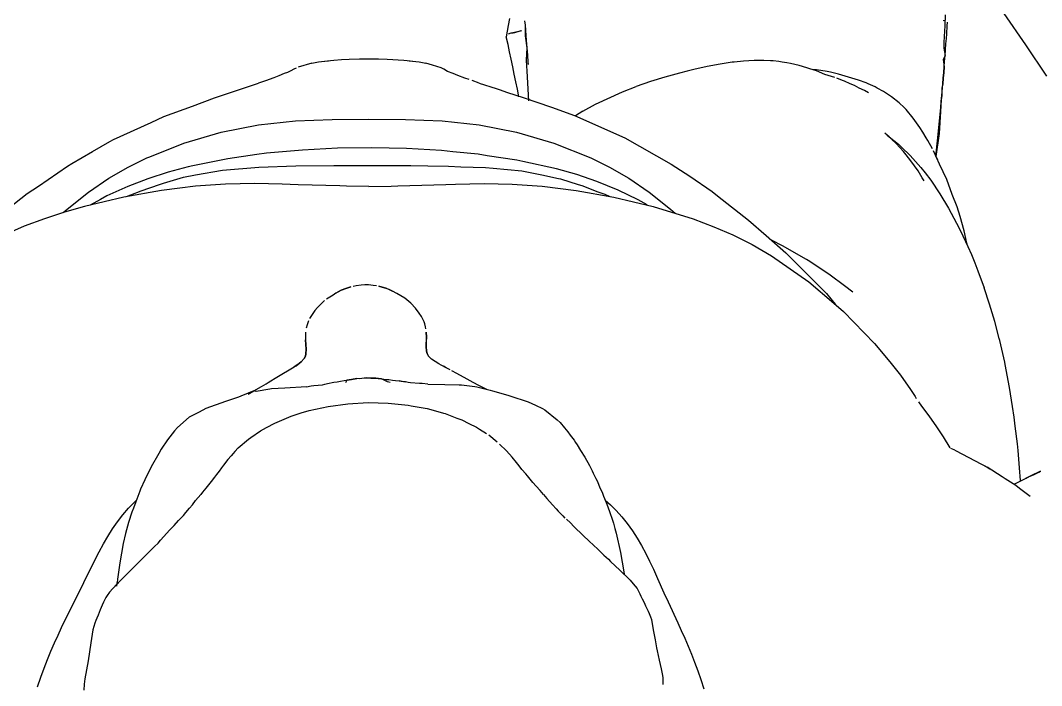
# Model space of a CAD drawing. Header units: millimetres. Extents: x -187347 to 135007, y -6415 to 292048.
# Drawn here: x -38693.4 to -38408.9, y 10568.1 to 10753.3 of the extents above; entities that cross this region are included whole.
import ezdxf

# ---------------------------------------------------------------- set-up
doc = ezdxf.new("R2010")
doc.units = ezdxf.units.MM
doc.header["$LTSCALE"] = 100
doc.layers.get('0').update_dxf_attribs({"lineweight": 18})
doc.layers.add('Layout Cabinplant', color=30, linetype='Continuous')

# ---------------------------------------------------------------- blocks, each defined once
blk = doc.blocks.new('CP_Giblet area_New')
at = {"color": 0, "linetype": 'Continuous'}
for p, q in [((-2500.99, -1916.2), (-2500.82, -1914.56)), ((-2672.78, -1917.49), (-2673.61, -1914.92)), ((-2671.93, -1919.95), (-2672.78, -1917.49)), ((-2662.23, -1916.68), (-2662.23, -1916.17)), ((-2662.21, -1917.37), (-2662.23, -1916.68)), ((-2662.21, -1917.37), (-2662.23, -1916.68)), ((-2662.14, -1918.08), (-2662.21, -1917.37)), ((-2501.17, -1917.75), (-2500.99, -1916.2)), ((-2487.99, -1915.49), (-2488.87, -1918.14)), ((-2671.04, -1922.32), (-2671.93, -1919.95)), ((-2661.99, -1919.07), (-2662.14, -1918.08)), ((-2661.71, -1920.46), (-2661.99, -1919.07)), ((-2661.15, -1922.94), (-2661.71, -1920.46)), ((-2502.09, -1922.74), (-2501.63, -1920.21)), ((-2501.63, -1920.21), (-2501.17, -1917.75)), ((-2488.87, -1918.14), (-2489.78, -1920.67)), ((-2670.13, -1924.62), (-2671.04, -1922.32)), ((-2660.61, -1925.49), (-2661.15, -1922.94)), ((-2502.48, -1925.24), (-2502.09, -1922.74)), ((-2490.72, -1923.1), (-2491.69, -1925.44)), ((-2489.78, -1920.67), (-2490.72, -1923.1)), ((-2669.21, -1926.85), (-2670.13, -1924.62)), ((-2660.44, -1926.32), (-2660.61, -1925.49)), ((-2502.83, -1927.71), (-2502.48, -1925.24)), ((-2491.69, -1925.44), (-2492.67, -1927.7)), ((-2668.28, -1929.03), (-2669.21, -1926.85)), ((-2660.01, -1928.6), (-2660.44, -1926.32)), ((-2659.62, -1930.89), (-2660.01, -1928.6)), ((-2503.15, -1930.18), (-2502.83, -1927.71)), ((-2492.67, -1927.7), (-2493.67, -1929.9)), ((-2667.33, -1931.16), (-2668.28, -1929.03)), ((-2666.38, -1933.28), (-2667.33, -1931.16)), ((-2659.26, -1933.06), (-2659.62, -1930.89)), ((-2503.96, -1933.23), (-2503.36, -1931.39)), ((-2503.36, -1931.39), (-2503.15, -1930.18)), ((-2493.67, -1929.9), (-2494.67, -1932.04)), ((-2663.69, -1939.12), (-2666.38, -1933.28)), ((-2659.02, -1934.21), (-2659.26, -1933.06)), ((-2658.72, -1934.97), (-2659.02, -1934.21)), ((-2504.82, -1935.41), (-2504.49, -1934.57)), ((-2504.49, -1934.57), (-2504.25, -1933.97)), ((-2504.25, -1933.97), (-2503.96, -1933.23)), ((-2494.67, -1932.04), (-2496.72, -1936.22)), ((-2658.35, -1935.94), (-2658.72, -1934.97)), ((-2658.06, -1936.55), (-2658.35, -1935.94)), ((-2657.74, -1937.26), (-2658.06, -1936.55)), ((-2657.37, -1938.07), (-2657.74, -1937.26)), ((-2505.99, -1938.27), (-2505.43, -1936.93)), ((-2505.43, -1936.93), (-2504.82, -1935.41)), ((-2496.72, -1936.22), (-2499.82, -1942.42)), ((-2662.51, -1941.71), (-2663.69, -1939.12)), ((-2656.97, -1938.94), (-2657.37, -1938.07)), ((-2656.44, -1940.02), (-2656.97, -1938.94)), ((-2656.1, -1940.74), (-2656.44, -1940.02)), ((-2507.37, -1940.91), (-2507.02, -1940.35)), ((-2507.02, -1940.35), (-2506.38, -1939.1)), ((-2506.38, -1939.1), (-2505.99, -1938.27)), ((-2660.73, -1945.69), (-2662.51, -1941.71)), ((-2655.74, -1941.42), (-2656.1, -1940.74)), ((-2655.01, -1942.85), (-2655.74, -1941.42)), ((-2653.95, -1944.2), (-2655.01, -1942.85)), ((-2510.1, -1944.06), (-2508.95, -1942.85)), ((-2508.95, -1942.85), (-2508.02, -1941.81)), ((-2508.02, -1941.81), (-2507.37, -1940.91)), ((-2499.82, -1942.42), (-2501.9, -1946.65)), ((-2659.56, -1948.27), (-2660.73, -1945.69)), ((-2653.07, -1945.2), (-2653.95, -1944.2)), ((-2652.27, -1946.01), (-2653.07, -1945.2)), ((-2652.27, -1946.01), (-2653.07, -1945.2)), ((-2650.97, -1947.27), (-2652.27, -1946.01)), ((-2650.97, -1947.27), (-2652.27, -1946.01)), ((-2516.77, -1950.81), (-2511.57, -1945.59)), ((-2511.57, -1945.59), (-2513.39, -1947.41)), ((-2511.57, -1945.59), (-2509.58, -1943.53)), ((-2511.57, -1945.59), (-2510.1, -1944.06)), ((-2510.85, -1950.01), (-2510.24, -1945.43)), ((-2510.24, -1945.43), (-2510.14, -1944.59)), ((-2510.02, -1943.57), (-2510.14, -1944.59)), ((-2658.51, -1950.47), (-2659.56, -1948.27)), ((-2651.34, -1947.56), (-2651.43, -1946.85)), ((-2650.41, -1952.94), (-2651.34, -1947.56)), ((-2650.2, -1948), (-2650.97, -1947.27)), ((-2650.2, -1948), (-2650.97, -1947.27)), ((-2650.2, -1948), (-2650.97, -1947.27)), ((-2647.63, -1950.43), (-2650.2, -1948)), ((-2647.63, -1950.43), (-2650.2, -1948)), ((-2513.39, -1947.41), (-2516.77, -1950.81)), ((-2502.96, -1948.81), (-2504.03, -1950.97)), ((-2501.9, -1946.65), (-2502.96, -1948.81)), ((-2657.43, -1952.65), (-2658.51, -1950.47)), ((-2647.02, -1951.01), (-2647.63, -1950.43)), ((-2645.78, -1952.15), (-2647.02, -1951.01)), ((-2516.77, -1950.81), (-2518.31, -1952.37)), ((-2511.81, -1955.39), (-2510.85, -1950.01)), ((-2504.03, -1950.97), (-2505.15, -1953.13)), ((-2656.27, -1954.81), (-2657.43, -1952.65)), ((-2649.22, -1958.26), (-2650.41, -1952.94)), ((-2644.05, -1953.81), (-2645.78, -1952.15)), ((-2642.87, -1954.97), (-2644.05, -1953.81)), ((-2520.55, -1954.55), (-2521.57, -1955.5)), ((-2518.31, -1952.37), (-2520.55, -1954.55)), ((-2505.15, -1953.13), (-2506.31, -1955.28)), ((-2655.03, -1956.92), (-2656.27, -1954.81)), ((-2653.7, -1958.97), (-2655.03, -1956.92)), ((-2641.7, -1956.06), (-2642.87, -1954.97)), ((-2639.95, -1957.67), (-2641.7, -1956.06)), ((-2522.2, -1956.33), (-2524.81, -1959.19)), ((-2521.57, -1955.5), (-2522.2, -1956.33)), ((-2512.49, -1958.22), (-2511.81, -1955.39)), ((-2507.53, -1957.39), (-2508.84, -1959.46)), ((-2506.31, -1955.28), (-2507.53, -1957.39)), ((-2652.27, -1960.95), (-2653.7, -1958.97)), ((-2648.82, -1959.61), (-2649.22, -1958.26)), ((-2648.42, -1961.04), (-2648.82, -1959.61)), ((-2637.4, -1960.17), (-2639.95, -1957.67)), ((-2636.44, -1961.13), (-2637.4, -1960.17)), ((-2524.81, -1959.19), (-2526, -1960.4)), ((-2513.32, -1961.25), (-2512.49, -1958.22)), ((-2508.84, -1959.46), (-2510.24, -1961.46)), ((-2650.75, -1962.84), (-2652.27, -1960.95)), ((-2649.17, -1964.6), (-2650.75, -1962.84)), ((-2648.15, -1961.87), (-2648.42, -1961.04)), ((-2647.37, -1964.32), (-2648.15, -1961.87)), ((-2635.38, -1962.15), (-2636.44, -1961.13)), ((-2634.36, -1963.1), (-2634.87, -1962.51)), ((-2633.05, -1964.41), (-2634.36, -1963.1)), ((-2527.28, -1961.79), (-2528.63, -1963.25)), ((-2526, -1960.4), (-2527.28, -1961.79)), ((-2514.27, -1964.09), (-2513.32, -1961.25)), ((-2510.24, -1961.46), (-2511.73, -1963.39)), ((-2647.57, -1966.2), (-2649.17, -1964.6)), ((-2646.59, -1966.34), (-2647.37, -1964.32)), ((-2632.49, -1965.06), (-2633.05, -1964.41)), ((-2631.4, -1966.17), (-2632.49, -1965.06)), ((-2530.32, -1965.21), (-2531.11, -1966.2)), ((-2529.24, -1964.01), (-2530.32, -1965.21)), ((-2528.63, -1963.25), (-2529.24, -1964.01)), ((-2515.32, -1967.03), (-2514.66, -1965.22)), ((-2513.31, -1965.23), (-2514.95, -1966.93)), ((-2514.66, -1965.22), (-2514.27, -1964.09)), ((-2511.73, -1963.39), (-2513.31, -1965.23)), ((-2764.55, -1968.53), (-2761.58, -1970.72)), ((-2646.09, -1967.48), (-2647.57, -1966.2)), ((-2646.41, -1966.84), (-2646.59, -1966.34)), ((-2645.68, -1968.58), (-2646.41, -1966.84)), ((-2645.24, -1969.72), (-2645.68, -1968.58)), ((-2629.91, -1967.91), (-2631.4, -1966.17)), ((-2628.96, -1969.05), (-2629.91, -1967.91)), ((-2533.44, -1969.1), (-2532, -1967.37)), ((-2531.11, -1966.2), (-2532, -1967.37)), ((-2516.44, -1969.97), (-2515.32, -1967.03)), ((-2514.95, -1966.93), (-2515.47, -1967.42)), ((-2761.58, -1970.72), (-2760.51, -1971.55)), ((-2760.51, -1971.55), (-2757.56, -1973.44)), ((-2644.77, -1970.76), (-2645.24, -1969.72)), ((-2643.86, -1972.89), (-2644.77, -1970.76)), ((-2628.96, -1969.05), (-2628.01, -1970.15)), ((-2628.01, -1970.15), (-2626.94, -1971.37)), ((-2626.94, -1971.37), (-2625.99, -1972.44)), ((-2536.35, -1972.72), (-2534.86, -1970.86)), ((-2534.86, -1970.86), (-2533.89, -1969.69)), ((-2533.89, -1969.69), (-2533.44, -1969.1)), ((-2517.84, -1973.13), (-2516.69, -1970.58)), ((-2516.69, -1970.58), (-2516.44, -1969.97)), ((-2767.41, -1975.59), (-2764.53, -1974.14)), ((-2765.47, -1974.51), (-2766.9, -1975.24)), ((-2764.53, -1974.14), (-2765.47, -1974.51)), ((-2764.53, -1974.14), (-2761.69, -1972.68)), ((-2764.53, -1974.14), (-2763.21, -1973.46)), ((-2761.85, -1972.91), (-2761.6, -1976.48)), ((-2761.69, -1972.68), (-2760.02, -1971.86)), ((-2757.56, -1973.44), (-2756.72, -1974)), ((-2756.72, -1974), (-2752.52, -1976.68)), ((-2643.56, -1973.55), (-2643.86, -1972.89)), ((-2642.82, -1974.99), (-2643.56, -1973.55)), ((-2625.99, -1972.44), (-2624.44, -1974.24)), ((-2624.44, -1974.24), (-2623.98, -1974.82)), ((-2537.8, -1974.59), (-2537.31, -1973.92)), ((-2537.31, -1973.92), (-2536.35, -1972.72)), ((-2519.61, -1976.79), (-2517.84, -1973.13)), ((-2766.9, -1975.24), (-2767.41, -1975.59)), ((-2766.9, -1975.24), (-2767.41, -1975.59)), ((-2761.6, -1976.48), (-2761.17, -1981.28)), ((-2752.52, -1976.68), (-2753.29, -1976.23)), ((-2743.94, -1981.21), (-2752.52, -1976.68)), ((-2751.9, -1977.05), (-2752.52, -1976.68)), ((-2642.49, -1975.69), (-2642.82, -1974.99)), ((-2641.71, -1977.09), (-2642.49, -1975.69)), ((-2640.44, -1979.49), (-2641.71, -1977.09)), ((-2623.98, -1974.82), (-2622.93, -1976.06)), ((-2622.93, -1976.06), (-2622.16, -1977.03)), ((-2622.16, -1977.03), (-2621.41, -1977.93)), ((-2541.01, -1978.77), (-2539.8, -1977.19)), ((-2539.8, -1977.19), (-2539.26, -1976.51)), ((-2539.26, -1976.51), (-2538.56, -1975.56)), ((-2538.56, -1975.56), (-2537.8, -1974.59)), ((-2521.72, -1980.5), (-2519.61, -1976.79)), ((-2639.25, -1981.34), (-2640.44, -1979.49)), ((-2621.41, -1977.93), (-2620.19, -1979.43)), ((-2620.19, -1979.43), (-2618.61, -1981.24)), ((-2542.46, -1980.5), (-2541.88, -1979.85)), ((-2541.88, -1979.85), (-2541.01, -1978.77)), ((-2761.17, -1981.28), (-2760.98, -1983.18)), ((-2743.22, -1981.58), (-2743.94, -1981.21)), ((-2742.35, -1981.98), (-2743.22, -1981.58)), ((-2740.33, -1985.09), (-2742.11, -1982.09)), ((-2638.34, -1982.86), (-2639.25, -1981.34)), ((-2637.88, -1983.51), (-2638.34, -1982.86)), ((-2618.61, -1981.24), (-2616.72, -1983.12)), ((-2543.9, -1982.03), (-2546.72, -1984.48)), ((-2543.9, -1982.03), (-2542.96, -1981.04)), ((-2542.96, -1981.04), (-2542.46, -1980.5)), ((-2524.21, -1984.24), (-2522.42, -1981.65)), ((-2522.42, -1981.65), (-2521.72, -1980.5)), ((-2760.98, -1983.18), (-2760.39, -1988.07)), ((-2738.26, -1988.15), (-2740.33, -1985.09)), ((-2637.45, -1984.19), (-2637.88, -1983.51)), ((-2636.34, -1985.62), (-2637.45, -1984.19)), ((-2635.69, -1986.53), (-2636.34, -1985.62)), ((-2613.68, -1985.64), (-2616.05, -1983.69)), ((-2547.35, -1984.92), (-2550.08, -1986.76)), ((-2546.72, -1984.48), (-2547.35, -1984.92)), ((-2526.1, -1986.76), (-2524.21, -1984.24)), ((-2760.39, -1988.07), (-2760.06, -1990.61)), ((-2736.44, -1990.73), (-2738.26, -1988.15)), ((-2634.75, -1987.64), (-2635.69, -1986.53)), ((-2633.59, -1989.09), (-2634.75, -1987.64)), ((-2611.07, -1987.25), (-2613.1, -1986.03)), ((-2610.25, -1987.8), (-2611.07, -1987.25)), ((-2608.12, -1988.81), (-2610.25, -1987.8)), ((-2551.78, -1987.71), (-2554.07, -1988.92)), ((-2550.08, -1986.76), (-2551.78, -1987.71)), ((-2530.24, -1990.55), (-2527, -1987.7)), ((-2527, -1987.7), (-2526.1, -1986.76)), ((-2760.06, -1990.61), (-2759.62, -1993.54)), ((-2735.17, -1992.41), (-2736.44, -1990.73)), ((-2632.76, -1989.89), (-2633.59, -1989.09)), ((-2629.34, -1992.67), (-2632.76, -1989.89)), ((-2606.18, -1989.82), (-2608.12, -1988.81)), ((-2604.75, -1990.33), (-2606.18, -1989.82)), ((-2601.56, -1991.6), (-2604.75, -1990.33)), ((-2558.63, -1990.85), (-2561.44, -1991.76)), ((-2557.95, -1990.58), (-2558.63, -1990.85)), ((-2554.07, -1988.92), (-2557.95, -1990.58)), ((-2532.97, -1992.03), (-2530.24, -1990.55)), ((-2759.62, -1993.54), (-2758.78, -1998.84)), ((-2734.29, -1993.64), (-2735.17, -1992.41)), ((-2733.39, -1994.84), (-2734.29, -1993.64)), ((-2628.69, -1993), (-2629.34, -1992.67)), ((-2626.69, -1993.96), (-2628.69, -1993)), ((-2624.64, -1994.87), (-2626.69, -1993.96)), ((-2601.06, -1991.73), (-2601.56, -1991.6)), ((-2598.81, -1992.39), (-2601.06, -1991.73)), ((-2596.53, -1993), (-2598.81, -1992.39)), ((-2592.1, -1993.79), (-2596.53, -1993)), ((-2591.19, -1993.96), (-2592.1, -1993.79)), ((-2585.67, -1994.51), (-2591.19, -1993.96)), ((-2574.43, -1994.32), (-2580.05, -1994.64)), ((-2568.93, -1993.57), (-2574.43, -1994.32)), ((-2563.63, -1992.42), (-2568.93, -1993.57)), ((-2561.44, -1991.76), (-2563.63, -1992.42)), ((-2540.31, -1995), (-2534.87, -1992.98)), ((-2534.87, -1992.98), (-2532.97, -1992.03)), ((-2732.46, -1996.34), (-2732.77, -1995.83)), ((-2731.21, -1998.29), (-2732.46, -1996.34)), ((-2619.52, -1996.55), (-2624.64, -1994.87)), ((-2618.97, -1996.71), (-2619.52, -1996.55)), ((-2614.73, -1997.92), (-2618.97, -1996.71)), ((-2580.05, -1994.64), (-2585.67, -1994.51)), ((-2548.21, -1997.92), (-2544.62, -1996.43)), ((-2546.62, -1997), (-2548.21, -1997.92)), ((-2544.62, -1996.43), (-2543.99, -1996.21)), ((-2543.99, -1996.21), (-2540.31, -1995)), ((-2758.78, -1998.84), (-2757.56, -2005.3)), ((-2728.45, -2002.3), (-2731.21, -1998.29)), ((-2614.09, -1998.09), (-2614.73, -1997.92)), ((-2610.38, -1999.03), (-2614.09, -1998.09)), ((-2613.14, -1998.33), (-2610.95, -1999.44)), ((-2610.95, -1999.44), (-2609.38, -2000.26)), ((-2609.76, -1999.12), (-2610.38, -1999.03)), ((-2606.1, -1999.61), (-2609.76, -1999.12)), ((-2605.46, -1999.63), (-2606.1, -1999.61)), ((-2601.47, -1999.68), (-2605.46, -1999.63)), ((-2596.67, -1999.81), (-2601.47, -1999.68)), ((-2596.67, -1999.81), (-2595.11, -1999.93)), ((-2595.11, -1999.93), (-2594.35, -1999.99)), ((-2594.35, -1999.99), (-2591.91, -2000.12)), ((-2591.91, -2000.12), (-2591.25, -2000.29)), ((-2568.75, -1999.98), (-2570.53, -2000.31)), ((-2568.75, -1999.98), (-2570.53, -2000.31)), ((-2568, -1999.8), (-2568.75, -1999.98)), ((-2567.35, -1999.6), (-2568, -1999.8)), ((-2564.93, -1999.37), (-2567.35, -1999.6)), ((-2564.17, -1999.28), (-2564.93, -1999.37)), ((-2562.95, -1999), (-2564.17, -1999.28)), ((-2562.95, -1999), (-2556.9, -1998.69)), ((-2556.9, -1998.69), (-2553.18, -1998.49)), ((-2553.18, -1998.49), (-2552.67, -1998.39)), ((-2552.67, -1998.39), (-2548.92, -1997.72)), ((-2551.63, -1999.91), (-2552.22, -2000.25)), ((-2550.37, -1999.14), (-2551.63, -1999.91)), ((-2548.21, -1997.92), (-2550.37, -1999.14)), ((-2548.92, -1997.72), (-2548.21, -1997.92)), ((-2725.46, -2006), (-2728.45, -2002.3)), ((-2609.38, -2000.26), (-2607.64, -2001.19)), ((-2607.64, -2001.19), (-2604.82, -2002.74)), ((-2604.82, -2002.74), (-2603.42, -2003.51)), ((-2591.25, -2000.29), (-2590.49, -2000.44)), ((-2590.49, -2000.44), (-2589.54, -2000.5)), ((-2588.74, -2000.69), (-2590.49, -2000.44)), ((-2589.54, -2000.5), (-2588.74, -2000.69)), ((-2587.74, -2000.83), (-2588.74, -2000.69)), ((-2587.74, -2000.83), (-2588.74, -2000.69)), ((-2586.84, -2000.94), (-2587.74, -2000.83)), ((-2585.84, -2001.06), (-2586.84, -2000.94)), ((-2586.23, -2000.24), (-2585.49, -2000.43)), ((-2585.06, -2001.13), (-2585.84, -2001.06)), ((-2585.49, -2000.43), (-2583.78, -2001.28)), ((-2583.78, -2001.28), (-2585.06, -2001.13)), ((-2583.78, -2001.28), (-2582.25, -2001.43)), ((-2582.83, -2001.36), (-2583.78, -2001.28)), ((-2582.25, -2001.43), (-2582.83, -2001.36)), ((-2582.25, -2001.43), (-2579.6, -2001.52)), ((-2580.87, -2001.47), (-2582.25, -2001.43)), ((-2579.6, -2001.52), (-2580.87, -2001.47)), ((-2579.6, -2001.52), (-2577.66, -2001.29)), ((-2576.95, -2001.32), (-2579.6, -2001.52)), ((-2576.95, -2001.32), (-2575.48, -2001.11)), ((-2575.48, -2001.11), (-2576.95, -2001.32)), ((-2575.48, -2001.11), (-2574.17, -2000.9)), ((-2574.17, -2000.9), (-2575.48, -2001.11)), ((-2574.17, -2000.9), (-2573.81, -2000.2)), ((-2573.37, -2000.79), (-2574.17, -2000.9)), ((-2572.35, -2000.63), (-2573.37, -2000.79)), ((-2571.48, -2000.48), (-2572.35, -2000.63)), ((-2570.53, -2000.31), (-2571.48, -2000.48)), ((-2570.53, -2000.31), (-2571.48, -2000.48)), ((-2554.66, -2001.73), (-2559.43, -2004.57)), ((-2554.16, -2001.42), (-2554.66, -2001.73)), ((-2553.01, -2000.75), (-2554.16, -2001.42)), ((-2552.22, -2000.25), (-2553.01, -2000.75)), ((-2757.56, -2005.3), (-2757.44, -2005.91)), ((-2602.91, -2003.78), (-2601.79, -2004.38)), ((-2601.79, -2004.38), (-2600.44, -2005.07)), ((-2601.79, -2004.38), (-2601.05, -2004.76)), ((-2600.44, -2005.07), (-2599.81, -2005.43)), ((-2599.81, -2005.43), (-2598.71, -2006.06)), ((-2599.81, -2005.43), (-2598.71, -2006.06)), ((-2559.99, -2004.93), (-2561.45, -2005.97)), ((-2561.45, -2005.97), (-2560.51, -2005.25)), ((-2560.51, -2005.25), (-2559.43, -2004.57)), ((-2559.43, -2004.57), (-2559.99, -2004.93)), ((-2757.44, -2005.91), (-2756.07, -2011.97)), ((-2721.18, -2011.15), (-2725.46, -2006)), ((-2598.71, -2006.06), (-2597.73, -2006.74)), ((-2598.71, -2006.06), (-2597.73, -2006.74)), ((-2597.73, -2006.74), (-2596.84, -2007.64)), ((-2596.5, -2008.34), (-2596.84, -2007.64)), ((-2596.5, -2008.34), (-2596.33, -2008.97)), ((-2596.33, -2008.97), (-2596.5, -2008.34)), ((-2562.81, -2009.53), (-2562.75, -2008.26)), ((-2562.75, -2008.26), (-2562.81, -2009.53)), ((-2562.75, -2008.26), (-2562.61, -2007.62)), ((-2562.61, -2007.62), (-2562.75, -2008.26)), ((-2562.61, -2007.62), (-2562.3, -2006.91)), ((-2562.3, -2006.91), (-2562.61, -2007.62)), ((-2562.3, -2006.91), (-2561.45, -2005.97)), ((-2712.51, -2019.99), (-2721.18, -2011.15)), ((-2596.33, -2008.97), (-2596.22, -2010.24)), ((-2596.22, -2010.24), (-2596.33, -2008.97)), ((-2596.22, -2010.24), (-2596.31, -2012.89)), ((-2596.26, -2011.54), (-2596.22, -2010.24)), ((-2562.61, -2012.17), (-2562.81, -2009.53)), ((-2562.81, -2009.53), (-2562.72, -2010.83)), ((-2562.72, -2010.83), (-2562.61, -2012.17)), ((-2756.07, -2011.97), (-2755.93, -2012.54)), ((-2755.93, -2012.54), (-2754.67, -2017.27)), ((-2596.31, -2012.89), (-2596.26, -2011.54)), ((-2596.31, -2012.89), (-2596.27, -2014.28)), ((-2596.27, -2014.28), (-2596.31, -2012.89)), ((-2562.65, -2014.31), (-2562.61, -2012.17)), ((-2596.14, -2015.19), (-2596.08, -2015.71)), ((-2596.08, -2015.71), (-2595.84, -2016.61)), ((-2595.84, -2016.61), (-2595.68, -2017.14)), ((-2595.68, -2017.14), (-2595.25, -2018.1)), ((-2563.44, -2017.42), (-2563.1, -2016.35)), ((-2563.1, -2016.35), (-2562.79, -2015.35)), ((-2754.67, -2017.27), (-2753.24, -2022.11)), ((-2709.82, -2022.35), (-2712.51, -2019.99)), ((-2595.25, -2018.1), (-2594.99, -2018.6)), ((-2594.99, -2018.6), (-2594.31, -2019.54)), ((-2594.31, -2019.54), (-2593.31, -2020.93)), ((-2565.26, -2020.32), (-2564.34, -2018.93)), ((-2564.34, -2018.93), (-2563.75, -2018.04)), ((-2753.24, -2022.11), (-2751.76, -2026.58)), ((-2707.81, -2025.05), (-2710.16, -2022.05)), ((-2702.82, -2028.27), (-2709.82, -2022.35)), ((-2593.31, -2020.93), (-2591.93, -2022.38)), ((-2591.93, -2022.38), (-2590.29, -2023.72)), ((-2567.94, -2023.05), (-2566, -2021.13)), ((-2566, -2021.13), (-2565.26, -2020.32)), ((-2715.1, -2025.45), (-2712.79, -2027.2)), ((-2696.44, -2036.36), (-2707.81, -2025.05)), ((-2590.29, -2023.72), (-2588.06, -2025.01)), ((-2588.06, -2025.01), (-2586.9, -2025.7)), ((-2586.9, -2025.7), (-2585.78, -2026.22)), ((-2585.78, -2026.22), (-2586.9, -2025.7)), ((-2572.57, -2025.94), (-2571.73, -2025.52)), ((-2571.73, -2025.52), (-2572.57, -2025.94)), ((-2571.73, -2025.52), (-2571.08, -2025.15)), ((-2571.08, -2025.15), (-2571.73, -2025.52)), ((-2571.08, -2025.15), (-2570.32, -2024.62)), ((-2570.32, -2024.62), (-2568.49, -2023.49)), ((-2749.96, -2031.36), (-2751.76, -2026.58)), ((-2712.79, -2027.2), (-2708.77, -2030.17)), ((-2692.45, -2035.54), (-2702.82, -2028.27)), ((-2585.25, -2026.43), (-2585.78, -2026.22)), ((-2585.25, -2026.43), (-2583.07, -2027.08)), ((-2583.07, -2027.08), (-2585.25, -2026.43)), ((-2582.42, -2027.16), (-2581.51, -2027.27)), ((-2581.51, -2027.27), (-2580.16, -2027.41)), ((-2580.16, -2027.41), (-2579.14, -2027.45)), ((-2579.14, -2027.45), (-2578.13, -2027.37)), ((-2578.13, -2027.37), (-2576.78, -2027.17)), ((-2576.78, -2027.17), (-2575.89, -2027.02)), ((-2575.24, -2026.91), (-2573.6, -2026.35)), ((-2573.6, -2026.35), (-2575.24, -2026.91)), ((-2573.6, -2026.35), (-2572.57, -2025.94)), ((-2573.08, -2026.17), (-2573.6, -2026.35)), ((-2572.57, -2025.94), (-2573.08, -2026.17)), ((-2749.07, -2033.62), (-2749.96, -2031.36)), ((-2708.77, -2030.17), (-2703.17, -2033.93)), ((-2748.15, -2035.86), (-2749.07, -2033.62)), ((-2703.17, -2033.93), (-2702.26, -2034.51)), ((-2747.19, -2038.09), (-2748.15, -2035.86)), ((-2702.26, -2034.51), (-2695.54, -2038.33)), ((-2690.99, -2041.2), (-2696.44, -2036.36)), ((-2687.12, -2038.64), (-2692.45, -2035.54)), ((-2745.14, -2042.47), (-2747.19, -2038.09)), ((-2747.04, -2038.4), (-2746.9, -2039.07)), ((-2746.9, -2039.07), (-2746.15, -2042.5)), ((-2695.54, -2038.33), (-2692.66, -2039.79)), ((-2681.73, -2041.38), (-2687.12, -2038.64)), ((-2746.15, -2042.5), (-2745.05, -2046.46)), ((-2744.05, -2044.62), (-2745.14, -2042.47)), ((-2686.04, -2045.48), (-2690.99, -2041.2)), ((-2676.36, -2043.6), (-2681.73, -2041.38)), ((-2484.25, -2043.78), (-2478.81, -2041.37)), ((-2741.78, -2048.8), (-2744.05, -2044.62)), ((-2677.44, -2052.26), (-2686.04, -2045.48)), ((-2670.68, -2045.87), (-2676.36, -2043.6)), ((-2489.86, -2045.87), (-2484.25, -2043.78)), ((-2745.05, -2046.46), (-2744.16, -2049.22)), ((-2659.48, -2049.29), (-2670.68, -2045.87)), ((-2664.34, -2048.55), (-2665.58, -2047.43)), ((-2501.06, -2049.29), (-2495.47, -2047.7)), ((-2495.12, -2047.58), (-2496.2, -2048.55)), ((-2495.47, -2047.7), (-2489.86, -2045.87)), ((-2744.16, -2049.22), (-2742.83, -2052.64)), ((-2739.37, -2052.81), (-2741.78, -2048.8)), ((-2658.34, -2053.3), (-2664.34, -2048.55)), ((-2648.57, -2051.88), (-2659.48, -2049.29)), ((-2657.81, -2049.69), (-2655.35, -2051.11)), ((-2655.35, -2051.11), (-2649.76, -2053.8)), ((-2511.97, -2051.88), (-2501.06, -2049.29)), ((-2507.32, -2052.2), (-2505.47, -2051.22)), ((-2505.47, -2051.22), (-2502.61, -2049.66)), ((-2496.2, -2048.55), (-2502.2, -2053.3)), ((-2479.81, -2048.72), (-2485.08, -2052.86)), ((-2742.83, -2052.64), (-2741.29, -2056.78)), ((-2736.83, -2056.6), (-2739.37, -2052.81)), ((-2675.89, -2053.44), (-2677.44, -2052.26)), ((-2669.67, -2057.68), (-2675.89, -2053.44)), ((-2652.72, -2057.13), (-2658.34, -2053.3)), ((-2649.76, -2053.8), (-2643.82, -2056.24)), ((-2638.03, -2053.76), (-2648.57, -2051.88)), ((-2646.06, -2052.69), (-2647.41, -2052.09)), ((-2644.06, -2053.36), (-2646.06, -2052.69)), ((-2639.64, -2055.08), (-2644.06, -2053.36)), ((-2628.55, -2054.95), (-2638.03, -2053.76)), ((-2527.61, -2054.42), (-2522.51, -2053.76)), ((-2522.51, -2053.76), (-2511.97, -2051.88)), ((-2516.87, -2053.62), (-2521.94, -2055.43)), ((-2513.94, -2052.52), (-2516.87, -2053.62)), ((-2512.74, -2052.02), (-2513.94, -2052.52)), ((-2513.09, -2054.82), (-2507.32, -2052.2)), ((-2502.2, -2053.3), (-2507.82, -2057.13)), ((-2485.08, -2052.86), (-2488.28, -2054.96)), ((-2741.29, -2056.78), (-2739.28, -2061.04)), ((-2735.26, -2058.67), (-2736.83, -2056.6)), ((-2735.01, -2056.43), (-2734.46, -2057.28)), ((-2643.82, -2056.24), (-2638.2, -2058.17)), ((-2638.64, -2055.36), (-2639.64, -2055.08)), ((-2633.72, -2056.94), (-2638.64, -2055.36)), ((-2633.07, -2057.06), (-2633.72, -2056.94)), ((-2620.2, -2055.53), (-2628.55, -2054.95)), ((-2612.36, -2055.66), (-2620.2, -2055.53)), ((-2604.46, -2055.51), (-2612.36, -2055.66)), ((-2601.71, -2055.42), (-2604.46, -2055.51)), ((-2588.38, -2055), (-2601.71, -2055.42)), ((-2586.47, -2054.97), (-2588.38, -2055)), ((-2580.27, -2054.81), (-2586.47, -2054.97)), ((-2580.27, -2054.81), (-2574.07, -2054.97)), ((-2574.07, -2054.97), (-2572.16, -2055)), ((-2572.16, -2055), (-2560.61, -2055.34)), ((-2560.61, -2055.34), (-2556.08, -2055.51)), ((-2556.08, -2055.51), (-2548.55, -2055.65)), ((-2548.55, -2055.65), (-2540.34, -2055.53)), ((-2540.34, -2055.53), (-2531.99, -2054.95)), ((-2531.99, -2054.95), (-2527.61, -2054.42)), ((-2523.1, -2055.81), (-2528.6, -2057.42)), ((-2524.35, -2058.79), (-2518.73, -2056.98)), ((-2521.94, -2055.43), (-2523.1, -2055.81)), ((-2518.73, -2056.98), (-2513.09, -2054.82)), ((-2488.28, -2054.96), (-2496.35, -2060.53)), ((-2734.08, -2060.17), (-2735.26, -2058.67)), ((-2734.46, -2057.28), (-2733.29, -2059.17)), ((-2733.29, -2059.17), (-2731.29, -2062)), ((-2664.54, -2061.08), (-2669.67, -2057.68)), ((-2647.36, -2060.23), (-2652.72, -2057.13)), ((-2638.2, -2058.17), (-2632.6, -2059.78)), ((-2628.43, -2058.08), (-2633.07, -2057.06)), ((-2632.6, -2059.78), (-2623.22, -2061.83)), ((-2623.85, -2058.99), (-2628.43, -2058.08)), ((-2622.92, -2059.19), (-2623.85, -2058.99)), ((-2614.9, -2059.91), (-2622.92, -2059.19)), ((-2539.49, -2059.43), (-2549.62, -2060.26)), ((-2531.96, -2058.09), (-2539.49, -2059.43)), ((-2528.6, -2057.42), (-2531.96, -2058.09)), ((-2529.94, -2060.3), (-2524.35, -2058.79)), ((-2507.82, -2057.13), (-2513.19, -2060.23)), ((-2739.28, -2061.04), (-2737.62, -2064.75)), ((-2738.28, -2063.21), (-2738.69, -2062.4)), ((-2731.08, -2063.49), (-2734.08, -2060.17)), ((-2731.29, -2062), (-2729.94, -2063.68)), ((-2651.6, -2068.36), (-2664.54, -2061.08)), ((-2642.14, -2062.78), (-2647.36, -2060.23)), ((-2623.22, -2061.83), (-2621.53, -2062.21)), ((-2621.53, -2062.21), (-2613.28, -2063.42)), ((-2612.77, -2060.12), (-2614.9, -2059.91)), ((-2605.95, -2060.35), (-2612.77, -2060.12)), ((-2602.5, -2060.51), (-2605.95, -2060.35)), ((-2596.73, -2060.57), (-2602.5, -2060.51)), ((-2591.94, -2060.67), (-2596.73, -2060.57)), ((-2581.25, -2060.71), (-2591.94, -2060.67)), ((-2570.54, -2060.69), (-2581.25, -2060.71)), ((-2559.95, -2060.56), (-2570.54, -2060.69)), ((-2549.62, -2060.26), (-2559.95, -2060.56)), ((-2549.04, -2063.71), (-2540.97, -2062.56)), ((-2540.97, -2062.56), (-2531.23, -2060.58)), ((-2531.23, -2060.58), (-2529.94, -2060.3)), ((-2513.19, -2060.23), (-2518.4, -2062.78)), ((-2497.53, -2061.2), (-2503.25, -2064.58)), ((-2496.35, -2060.53), (-2497.53, -2061.2)), ((-2739.2, -2069.63), (-2738.28, -2063.21)), ((-2738.47, -2064.98), (-2738.66, -2066.7)), ((-2738.28, -2063.21), (-2738.47, -2064.98)), ((-2737.33, -2065.33), (-2736.01, -2067.61)), ((-2728.72, -2065.78), (-2731.08, -2063.49)), ((-2729.94, -2063.68), (-2729.26, -2064.56)), ((-2729.26, -2064.56), (-2727.21, -2066.83)), ((-2631.79, -2066.88), (-2642.14, -2062.78)), ((-2613.28, -2063.42), (-2610.78, -2063.82)), ((-2610.78, -2063.82), (-2603.63, -2064.52)), ((-2603.63, -2064.52), (-2600.54, -2064.85)), ((-2600.54, -2064.85), (-2590.72, -2065.42)), ((-2590.72, -2065.42), (-2581.12, -2065.61)), ((-2581.12, -2065.61), (-2571.54, -2065.48)), ((-2571.54, -2065.48), (-2561.78, -2064.99)), ((-2561.78, -2064.99), (-2551.75, -2064.14)), ((-2551.75, -2064.14), (-2549.04, -2063.71)), ((-2519.29, -2063.13), (-2528.75, -2066.88)), ((-2518.4, -2062.78), (-2519.29, -2063.13)), ((-2503.25, -2064.58), (-2508.11, -2067.35)), ((-2738.66, -2066.7), (-2738.83, -2068.44)), ((-2736.01, -2067.61), (-2735.55, -2068.44)), ((-2727.84, -2066.59), (-2728.72, -2065.78)), ((-2725.27, -2068.7), (-2727.84, -2066.59)), ((-2727.21, -2066.83), (-2725.99, -2067.97)), ((-2637.54, -2074.66), (-2651.6, -2068.36)), ((-2621.41, -2069.93), (-2631.79, -2066.88)), ((-2528.75, -2066.88), (-2539.13, -2069.93)), ((-2509.15, -2067.96), (-2519.58, -2072.71)), ((-2508.11, -2067.35), (-2509.15, -2067.96)), ((-2738.83, -2068.44), (-2739.64, -2076.85)), ((-2739.58, -2075.76), (-2739.2, -2069.63)), ((-2735.55, -2068.44), (-2734.59, -2069.95)), ((-2734.59, -2069.95), (-2733.76, -2071.29)), ((-2724.7, -2069.17), (-2725.27, -2068.7)), ((-2725.27, -2068.7), (-2724.7, -2069.17)), ((-2724.7, -2069.17), (-2724.05, -2069.69)), ((-2611.04, -2071.99), (-2621.41, -2069.93)), ((-2539.13, -2069.93), (-2549.51, -2071.99)), ((-2733.76, -2071.29), (-2731.91, -2073.9)), ((-2731.91, -2073.9), (-2730, -2076.24)), ((-2600.73, -2073.1), (-2611.04, -2071.99)), ((-2590.48, -2073.52), (-2600.73, -2073.1)), ((-2580.27, -2073.61), (-2590.48, -2073.52)), ((-2570.06, -2073.52), (-2580.27, -2073.61)), ((-2559.81, -2073.1), (-2570.06, -2073.52)), ((-2549.51, -2071.99), (-2559.81, -2073.1)), ((-2519.58, -2072.71), (-2523.13, -2074.38)), ((-2739.64, -2076.85), (-2739.78, -2078.51)), ((-2739.76, -2079.01), (-2739.58, -2075.76)), ((-2730, -2076.24), (-2729.43, -2076.83)), ((-2729.43, -2076.83), (-2728.02, -2078.17)), ((-2639.85, -2075.84), (-2643.43, -2077.79)), ((-2639.85, -2075.84), (-2637.83, -2074.53)), ((-2631.12, -2076.95), (-2637.54, -2074.66)), ((-2523.13, -2074.38), (-2531.18, -2077.22)), ((-2739.78, -2078.51), (-2739.93, -2080.14)), ((-2739.93, -2080.14), (-2739.76, -2079.01)), ((-2728.02, -2078.17), (-2725.92, -2079.83)), ((-2643.43, -2077.79), (-2650.92, -2081.19)), ((-2623.3, -2079.65), (-2631.12, -2076.95)), ((-2624.55, -2081.99), (-2624.79, -2078.69)), ((-2618.87, -2080.98), (-2623.3, -2079.65)), ((-2537.3, -2079.5), (-2549.52, -2083.61)), ((-2531.18, -2077.22), (-2537.3, -2079.5)), ((-2739.93, -2080.14), (-2740.2, -2083.39)), ((-2740.2, -2083.39), (-2739.93, -2082.23)), ((-2739.93, -2082.23), (-2739.93, -2080.14)), ((-2725.92, -2079.83), (-2724.23, -2080.93)), ((-2724.23, -2080.93), (-2723.68, -2081.29)), ((-2723.68, -2081.29), (-2721.91, -2082.24)), ((-2721.91, -2082.24), (-2721.3, -2082.57)), ((-2721.3, -2082.57), (-2719.4, -2083.43)), ((-2719.48, -2080.92), (-2718.42, -2081.55)), ((-2718.42, -2081.55), (-2716.88, -2082.27)), ((-2716.88, -2082.27), (-2715.6, -2082.93)), ((-2650.92, -2081.19), (-2654.76, -2082.67)), ((-2624.34, -2085.38), (-2624.55, -2081.99)), ((-2622.11, -2079.84), (-2621.66, -2081.94)), ((-2621.66, -2081.94), (-2621.21, -2084)), ((-2616.62, -2081.82), (-2618.87, -2080.98)), ((-2615.72, -2082.13), (-2616.62, -2081.82)), ((-2611.04, -2083.66), (-2615.72, -2082.13)), ((-2740.46, -2086.6), (-2740.33, -2085)), ((-2740.33, -2085), (-2740.46, -2086.6)), ((-2740.33, -2085), (-2740.2, -2083.39)), ((-2740.2, -2083.39), (-2740.33, -2085)), ((-2719.4, -2083.43), (-2718.8, -2083.69)), ((-2718.8, -2083.69), (-2716.7, -2084.48)), ((-2716.7, -2084.48), (-2711.11, -2086.15)), ((-2715.6, -2082.93), (-2714.42, -2083.41)), ((-2714.42, -2083.41), (-2712.82, -2084.15)), ((-2712.82, -2084.15), (-2712.2, -2084.37)), ((-2712.2, -2084.37), (-2710.63, -2085.03)), ((-2710.12, -2085.21), (-2707.36, -2086.04)), ((-2666.83, -2086.45), (-2662.77, -2085.3)), ((-2662.77, -2085.3), (-2658.73, -2084.04)), ((-2658.73, -2084.04), (-2654.76, -2082.67)), ((-2624.1, -2090.05), (-2624.34, -2085.38)), ((-2621.21, -2084), (-2620.77, -2086.11)), ((-2611.04, -2083.66), (-2611.57, -2083.47)), ((-2611.04, -2083.66), (-2609.08, -2084.33)), ((-2608.26, -2084.62), (-2607.02, -2085.04)), ((-2607.02, -2085.04), (-2605.09, -2085.75)), ((-2555.17, -2085.68), (-2553.81, -2085.14)), ((-2553.81, -2085.14), (-2552.46, -2084.66)), ((-2552.46, -2084.66), (-2551.77, -2084.39)), ((-2551.77, -2084.39), (-2549.52, -2083.61)), ((-2763.23, -2094.33), (-2769.1, -2085.58)), ((-2740.59, -2088.19), (-2740.7, -2089.64)), ((-2740.59, -2088.19), (-2740.46, -2086.6)), ((-2740.46, -2086.6), (-2740.59, -2088.19)), ((-2740.31, -2090.19), (-2740.59, -2088.19)), ((-2711.11, -2086.15), (-2708.94, -2086.64)), ((-2708.94, -2086.64), (-2707.97, -2086.83)), ((-2707.97, -2086.83), (-2705.03, -2087.29)), ((-2707.36, -2086.04), (-2705.02, -2087.06)), ((-2705.03, -2087.29), (-2703.7, -2087.45)), ((-2705.02, -2087.06), (-2703.1, -2087.62)), ((-2703.1, -2087.62), (-2702.58, -2087.82)), ((-2702.58, -2087.82), (-2701.06, -2088.22)), ((-2701.06, -2088.22), (-2700.18, -2088.51)), ((-2678.14, -2088.93), (-2674.55, -2088.27)), ((-2674.55, -2088.27), (-2670.78, -2087.45)), ((-2670.78, -2087.45), (-2668.94, -2086.99)), ((-2668.94, -2086.99), (-2666.83, -2086.45)), ((-2620.77, -2086.11), (-2620.35, -2088.19)), ((-2620.35, -2088.19), (-2619.92, -2090.26)), ((-2605.09, -2085.75), (-2603.81, -2086.28)), ((-2603.81, -2086.28), (-2602.15, -2086.91)), ((-2602.15, -2086.91), (-2601.13, -2087.49)), ((-2601.13, -2087.49), (-2600.39, -2087.89)), ((-2600.39, -2087.89), (-2597.99, -2088.68)), ((-2564.43, -2089.22), (-2560.57, -2088.04)), ((-2560, -2087.81), (-2559.41, -2087.49)), ((-2559.41, -2087.49), (-2558.57, -2087.01)), ((-2558.57, -2087.01), (-2557.63, -2086.63)), ((-2557.63, -2086.63), (-2556.71, -2086.27)), ((-2556.71, -2086.27), (-2555.17, -2085.68)), ((-2740.7, -2089.64), (-2740.83, -2091.37)), ((-2740.83, -2091.37), (-2740.31, -2090.19)), ((-2700.18, -2088.51), (-2698.94, -2088.78)), ((-2698.94, -2088.78), (-2697.8, -2089.08)), ((-2697.8, -2089.08), (-2696.75, -2089.25)), ((-2696.75, -2089.25), (-2695.4, -2089.51)), ((-2695.4, -2089.51), (-2694.5, -2089.61)), ((-2694.5, -2089.61), (-2692.93, -2089.81)), ((-2692.93, -2089.81), (-2692.17, -2089.84)), ((-2692.17, -2089.84), (-2690.35, -2089.95)), ((-2690.35, -2089.95), (-2689.74, -2089.94)), ((-2689.74, -2089.94), (-2687.62, -2089.94)), ((-2687.62, -2089.94), (-2684.69, -2089.78)), ((-2684.69, -2089.78), (-2682.05, -2089.51)), ((-2682.05, -2089.51), (-2681.53, -2089.45)), ((-2681.53, -2089.45), (-2678.14, -2088.93)), ((-2624.61, -2089.46), (-2624.68, -2088.82)), ((-2624.44, -2091.44), (-2624.61, -2089.46)), ((-2624.28, -2093.45), (-2624.1, -2090.05)), ((-2619.92, -2090.26), (-2619.49, -2092.33)), ((-2597.99, -2088.68), (-2597.1, -2088.95)), ((-2597.1, -2088.95), (-2596.11, -2089.22)), ((-2595.2, -2089.38), (-2596.11, -2089.22)), ((-2595.2, -2089.38), (-2596.11, -2089.22)), ((-2594.34, -2089.52), (-2595.2, -2089.38)), ((-2594.34, -2089.52), (-2595.2, -2089.38)), ((-2593.41, -2089.65), (-2594.34, -2089.52)), ((-2593.41, -2089.65), (-2594.34, -2089.52)), ((-2590.94, -2089.92), (-2593.41, -2089.65)), ((-2591.5, -2089.88), (-2593.41, -2089.65)), ((-2589.99, -2090.01), (-2590.94, -2089.92)), ((-2585.34, -2090.31), (-2589.99, -2090.01)), ((-2582.94, -2090.39), (-2585.34, -2090.31)), ((-2580.27, -2090.42), (-2582.94, -2090.39)), ((-2577.71, -2090.39), (-2580.27, -2090.42)), ((-2574.75, -2090.29), (-2577.71, -2090.39)), ((-2572.63, -2090.17), (-2574.75, -2090.29)), ((-2570.55, -2090.01), (-2572.63, -2090.17)), ((-2569.6, -2089.92), (-2570.55, -2090.01)), ((-2567.13, -2089.65), (-2569.6, -2089.92)), ((-2567.13, -2089.65), (-2569.04, -2089.88)), ((-2566.21, -2089.52), (-2567.13, -2089.65)), ((-2566.21, -2089.52), (-2567.13, -2089.65)), ((-2565.34, -2089.38), (-2566.21, -2089.52)), ((-2565.34, -2089.38), (-2566.21, -2089.52)), ((-2564.43, -2089.22), (-2565.34, -2089.38)), ((-2564.43, -2089.22), (-2565.34, -2089.38)), ((-2740.95, -2092.95), (-2741.07, -2094.53)), ((-2740.83, -2091.37), (-2740.95, -2092.95)), ((-2740.45, -2093.35), (-2740.83, -2091.37)), ((-2740.51, -2094.94), (-2740.45, -2093.35)), ((-2624.28, -2093.45), (-2624.44, -2091.44)), ((-2623.81, -2096.82), (-2624.28, -2093.45)), ((-2624.13, -2095.46), (-2624.28, -2093.45)), ((-2619.49, -2092.33), (-2619.05, -2094.39)), ((-2757.22, -2103.01), (-2763.23, -2094.33)), ((-2741.19, -2096.1), (-2741.29, -2097.4)), ((-2741.07, -2094.53), (-2741.19, -2096.1)), ((-2740.65, -2098.14), (-2740.58, -2096.59)), ((-2740.58, -2096.59), (-2740.51, -2094.94)), ((-2623.8, -2099.73), (-2624.13, -2095.46)), ((-2623.8, -2099.73), (-2623.81, -2096.82)), ((-2619.09, -2099.65), (-2618.51, -2096.53)), ((-2619.05, -2094.39), (-2618.51, -2096.57)), ((-2741.45, -2099.55), (-2741.51, -2100.58)), ((-2741.29, -2097.4), (-2741.45, -2099.55)), ((-2740.81, -2102.67), (-2740.71, -2099.55)), ((-2740.71, -2099.55), (-2740.65, -2098.14)), ((-2621.49, -2097.89), (-2622.91, -2098.27)), ((-2622.59, -2098.16), (-2622.03, -2098.01)), ((-2622.03, -2098.01), (-2620.37, -2097.65)), ((-2620.93, -2097.77), (-2621.49, -2097.89)), ((-2620.1, -2097.58), (-2620.93, -2097.77)), ((-2620.37, -2097.65), (-2619.84, -2097.51)), ((-2619.84, -2097.51), (-2619.08, -2097.23)), ((-2619.5, -2101.59), (-2619.09, -2099.65)), ((-2740.9, -2101.09), (-2740.28, -2100.94)), ((-2623.64, -2101.01), (-2623.8, -2099.73))]:
    blk.add_line(p, q, dxfattribs=at)

msp = doc.modelspace()

# ---------------------------------------------------------------- block references
at = {"layer": 'Layout Cabinplant', "rotation": 180}
msp.add_blockref('CP_Giblet area_New', (-41176.61, 8652.23, 0), dxfattribs=at)

doc.saveas('drawing.dxf')
